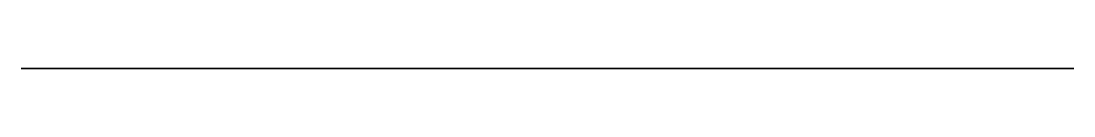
# Model space of a CAD drawing. Header units: millimetres. Extents: x -88.8 to -70.4, y 0 to 0.
import ezdxf

# ---------------------------------------------------------------- set-up
doc = ezdxf.new("R2010")
doc.units = ezdxf.units.MM
doc.layers.get('0').update_dxf_attribs({"color": 194, "true_color": 0x551cb1})

msp = doc.modelspace()

# ---------------------------------------------------------------- linework, layer by layer
at = {"color": 251, "true_color": 0x565656}
msp.add_polyline3d([(-78.45, 0, 120.912), (-76.35, 0, 120.902), (-76.35, 0, 104.277), (-78.414, 0, 104.277), (-78.414, 0, 66.96), (-77.135, 0, 66.954), (-77.127, 0, 66.399), (-77.098, 0, 65.844), (-77.072, 0, 65.569), (-77.037, 0, 65.295), (-76.99, 0, 65.023), (-76.931, 0, 64.754), (-76.781, 0, 64.206), (-76.6, 0, 63.668), (-76.392, 0, 63.147), (-76.156, 0, 62.64), (-75.95, 0, 62.254), (-75.727, 0, 61.877), (-75.238, 0, 61.145), (-74.185, 0, 59.724), (-72.237, 0, 57.092), (-71.619, 0, 56.229), (-71.332, 0, 55.787), (-71.069, 0, 55.336), (-70.949, 0, 55.107), (-70.838, 0, 54.875), (-70.737, 0, 54.641), (-70.648, 0, 54.405), (-70.57, 0, 54.165), (-70.506, 0, 53.922), (-70.455, 0, 53.677), (-70.419, 0, 53.428), (-70.393, 0, 53.086), (-70.39, 0, 52.743), (-70.409, 0, 52.401), (-70.45, 0, 52.061), (-70.514, 0, 51.724), (-70.599, 0, 51.392), (-70.706, 0, 51.066), (-70.833, 0, 50.747), (-70.981, 0, 50.439), (-71.149, 0, 50.141), (-71.334, 0, 49.856), (-71.538, 0, 49.583), (-71.759, 0, 49.324), (-71.996, 0, 49.08), (-72.249, 0, 48.851), (-72.518, 0, 48.639), (-72.518, 0, 46.428), (-70.54, 0, 46.428), (-70.54, 0, 20.992), (-88.797, 0, 20.992), (-88.788, 0, 132.402), (-87.895, 0, 132.385), (-87.45, 0, 132.358), (-87.008, 0, 132.316), (-86.57, 0, 132.255), (-86.138, 0, 132.171), (-85.713, 0, 132.061), (-85.503, 0, 131.996), (-85.296, 0, 131.923), (-84.656, 0, 131.66), (-84.033, 0, 131.355), (-83.431, 0, 131.01), (-82.851, 0, 130.625), (-82.396, 0, 130.282), (-81.961, 0, 129.915), (-81.546, 0, 129.527), (-81.153, 0, 129.117), (-80.783, 0, 128.686), (-80.436, 0, 128.236), (-80.114, 0, 127.767), (-79.816, 0, 127.28), (-79.52, 0, 126.728), (-79.257, 0, 126.161), (-79.029, 0, 125.581), (-78.835, 0, 124.988), (-78.709, 0, 124.495), (-78.614, 0, 123.995), (-78.545, 0, 123.489), (-78.499, 0, 122.978), (-78.456, 0, 121.947)], close=True, dxfattribs=at)

doc.saveas('drawing.dxf')
